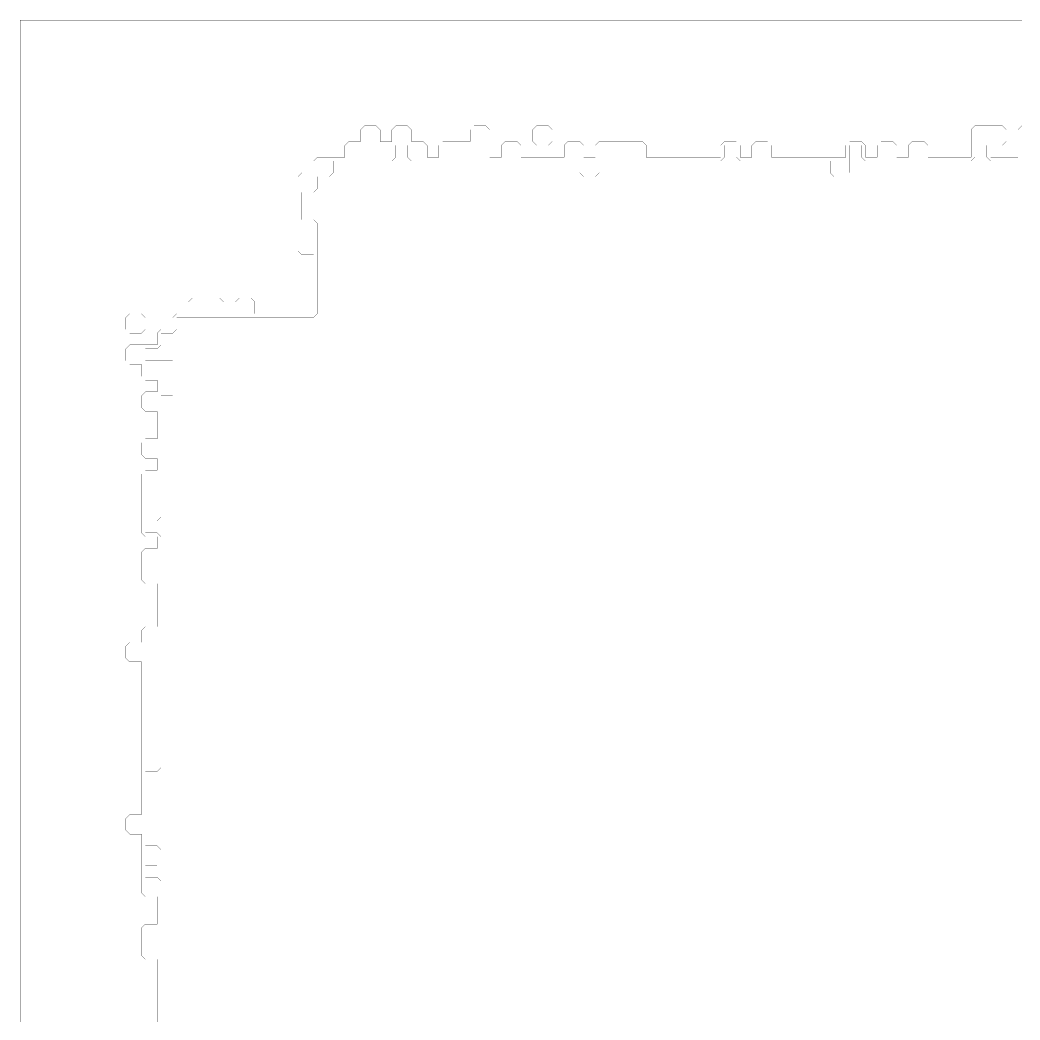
# Model space of a CAD drawing. Header units: metres. Extents: x 0 to 4990, y -4990 to 0.
# Drawn here: x 0 to 2495, y -2495 to 0 of the extents above; entities that cross this region are included whole.
import ezdxf

# ---------------------------------------------------------------- set-up
doc = ezdxf.new("R2010")
doc.units = ezdxf.units.M
doc.layers.add('conductor', color=1, linetype='Continuous')
doc.layers.add('substrate', color=5, linetype='Continuous')

msp = doc.modelspace()

# ---------------------------------------------------------------- linework, layer by layer
at = {"layer": 'conductor', "const_width": 0.5}
msp.add_lwpolyline([(2500, -351.5625), (2490.234375, -351.5625), (2480.46875, -351.5625), (2470.703125, -351.5625), (2460.9375, -351.5625), (2451.171875, -351.5625), (2441.40625, -351.5625), (2431.640625, -351.5625), (2421.875, -351.5625), (2412.109375, -341.796875), (2412.109375, -332.03125), (2412.109375, -322.265625), (2412.109375, -312.5), (2402.34375, -312.5), (2392.578125, -312.5), (2382.8125, -312.5), (2382.8125, -322.265625), (2382.8125, -332.03125), (2382.8125, -341.796875), (2373.046875, -351.5625), (2363.28125, -351.5625), (2353.515625, -351.5625), (2343.75, -351.5625), (2333.984375, -351.5625), (2324.21875, -351.5625), (2314.453125, -351.5625), (2304.6875, -351.5625), (2294.921875, -351.5625), (2285.15625, -351.5625), (2275.390625, -351.5625), (2265.625, -351.5625), (2255.859375, -351.5625), (2246.09375, -351.5625), (2236.328125, -351.5625), (2226.5625, -351.5625), (2216.796875, -351.5625), (2207.03125, -351.5625), (2197.265625, -351.5625), (2187.5, -351.5625), (2177.734375, -351.5625), (2167.96875, -351.5625), (2158.203125, -351.5625), (2148.4375, -351.5625), (2138.671875, -351.5625), (2128.90625, -351.5625), (2119.140625, -351.5625), (2109.375, -351.5625), (2099.609375, -341.796875), (2099.609375, -332.03125), (2099.609375, -322.265625), (2099.609375, -312.5), (2089.84375, -312.5), (2080.078125, -312.5), (2070.3125, -312.5), (2070.3125, -322.265625), (2070.3125, -332.03125), (2070.3125, -341.796875), (2070.3125, -351.5625), (2070.3125, -361.328125), (2070.3125, -371.09375), (2070.3125, -380.859375), (2060.546875, -390.625), (2050.78125, -390.625), (2041.015625, -390.625), (2031.25, -390.625), (2021.484375, -380.859375), (2021.484375, -371.09375), (2021.484375, -361.328125), (2021.484375, -351.5625), (2011.71875, -351.5625), (2001.953125, -351.5625), (1992.1875, -351.5625), (1982.421875, -351.5625), (1972.65625, -351.5625), (1962.890625, -351.5625), (1953.125, -351.5625), (1943.359375, -351.5625), (1933.59375, -351.5625), (1923.828125, -351.5625), (1914.0625, -351.5625), (1904.296875, -351.5625), (1894.53125, -351.5625), (1884.765625, -351.5625), (1875, -351.5625), (1865.234375, -351.5625), (1855.46875, -351.5625), (1845.703125, -351.5625), (1835.9375, -351.5625), (1826.171875, -351.5625), (1816.40625, -351.5625), (1806.640625, -351.5625), (1796.875, -351.5625), (1787.109375, -341.796875), (1787.109375, -332.03125), (1787.109375, -322.265625), (1787.109375, -312.5), (1777.34375, -312.5), (1767.578125, -312.5), (1757.8125, -312.5), (1757.8125, -322.265625), (1757.8125, -332.03125), (1757.8125, -341.796875), (1748.046875, -351.5625), (1738.28125, -351.5625), (1728.515625, -351.5625), (1718.75, -351.5625), (1708.984375, -351.5625), (1699.21875, -351.5625), (1689.453125, -351.5625), (1679.6875, -351.5625), (1669.921875, -351.5625), (1660.15625, -351.5625), (1650.390625, -351.5625), (1640.625, -351.5625), (1630.859375, -351.5625), (1621.09375, -351.5625), (1611.328125, -351.5625), (1601.5625, -351.5625), (1591.796875, -351.5625), (1582.03125, -351.5625), (1572.265625, -351.5625), (1562.5, -351.5625), (1552.734375, -351.5625), (1542.96875, -351.5625), (1533.203125, -351.5625), (1523.4375, -351.5625), (1513.671875, -351.5625), (1503.90625, -351.5625), (1494.140625, -351.5625), (1484.375, -351.5625), (1474.609375, -351.5625), (1464.84375, -351.5625), (1455.078125, -351.5625), (1445.3125, -351.5625), (1445.3125, -361.328125), (1445.3125, -371.09375), (1445.3125, -380.859375), (1435.546875, -390.625), (1425.78125, -390.625), (1416.015625, -390.625), (1406.25, -390.625), (1396.484375, -380.859375), (1396.484375, -371.09375), (1396.484375, -361.328125), (1396.484375, -351.5625), (1386.71875, -351.5625), (1376.953125, -351.5625), (1367.1875, -351.5625), (1357.421875, -351.5625), (1347.65625, -351.5625), (1337.890625, -351.5625), (1328.125, -351.5625), (1318.359375, -351.5625), (1308.59375, -351.5625), (1298.828125, -351.5625), (1289.0625, -351.5625), (1279.296875, -351.5625), (1269.53125, -351.5625), (1259.765625, -351.5625), (1250, -351.5625), (1240.234375, -351.5625), (1230.46875, -351.5625), (1220.703125, -351.5625), (1210.9375, -351.5625), (1201.171875, -351.5625), (1191.40625, -351.5625), (1181.640625, -351.5625), (1171.875, -351.5625), (1162.109375, -351.5625), (1152.34375, -351.5625), (1142.578125, -351.5625), (1132.8125, -351.5625), (1123.046875, -351.5625), (1113.28125, -351.5625), (1103.515625, -351.5625), (1093.75, -351.5625), (1083.984375, -351.5625), (1074.21875, -351.5625), (1064.453125, -351.5625), (1054.6875, -351.5625), (1044.921875, -351.5625), (1035.15625, -351.5625), (1025.390625, -351.5625), (1015.625, -351.5625), (1005.859375, -351.5625), (996.09375, -351.5625), (986.328125, -351.5625), (976.5625, -351.5625), (966.796875, -341.796875), (966.796875, -332.03125), (966.796875, -322.265625), (966.796875, -312.5), (957.03125, -312.5), (947.265625, -312.5), (937.5, -312.5), (937.5, -322.265625), (937.5, -332.03125), (937.5, -341.796875), (927.734375, -351.5625), (917.96875, -351.5625), (908.203125, -351.5625), (898.4375, -351.5625), (888.671875, -351.5625), (878.90625, -351.5625), (869.140625, -351.5625), (859.375, -351.5625), (849.609375, -351.5625), (839.84375, -351.5625), (830.078125, -351.5625), (820.3125, -351.5625), (810.546875, -351.5625), (800.78125, -351.5625), (791.015625, -351.5625), (781.25, -351.5625), (781.25, -361.328125), (781.25, -371.09375), (781.25, -380.859375), (771.484375, -390.625), (761.71875, -390.625), (751.953125, -390.625), (742.1875, -390.625), (742.1875, -400.390625), (742.1875, -410.15625), (742.1875, -419.921875), (732.421875, -429.6875), (722.65625, -429.6875), (712.890625, -429.6875), (703.125, -429.6875), (703.125, -439.453125), (703.125, -449.21875), (703.125, -458.984375), (703.125, -468.75), (703.125, -478.515625), (703.125, -488.28125), (703.125, -498.046875), (712.890625, -498.046875), (722.65625, -498.046875), (732.421875, -498.046875), (742.1875, -507.8125), (742.1875, -517.578125), (742.1875, -527.34375), (742.1875, -537.109375), (742.1875, -546.875), (742.1875, -556.640625), (742.1875, -566.40625), (742.1875, -576.171875), (742.1875, -585.9375), (742.1875, -595.703125), (742.1875, -605.46875), (742.1875, -615.234375), (742.1875, -625), (742.1875, -634.765625), (742.1875, -644.53125), (742.1875, -654.296875), (742.1875, -664.0625), (742.1875, -673.828125), (742.1875, -683.59375), (742.1875, -693.359375), (742.1875, -703.125), (742.1875, -712.890625), (742.1875, -722.65625), (742.1875, -732.421875), (732.421875, -742.1875), (722.65625, -742.1875), (712.890625, -742.1875), (703.125, -742.1875), (693.359375, -742.1875), (683.59375, -742.1875), (673.828125, -742.1875), (664.0625, -742.1875), (654.296875, -742.1875), (644.53125, -742.1875), (634.765625, -742.1875), (625, -742.1875), (615.234375, -742.1875), (605.46875, -742.1875), (595.703125, -742.1875), (585.9375, -742.1875), (576.171875, -742.1875), (566.40625, -742.1875), (556.640625, -742.1875), (546.875, -742.1875), (537.109375, -742.1875), (527.34375, -742.1875), (517.578125, -742.1875), (507.8125, -742.1875), (498.046875, -742.1875), (488.28125, -742.1875), (478.515625, -742.1875), (468.75, -742.1875), (458.984375, -742.1875), (449.21875, -742.1875), (439.453125, -742.1875), (429.6875, -742.1875), (419.921875, -742.1875), (410.15625, -742.1875), (400.390625, -742.1875), (390.625, -742.1875), (390.625, -751.953125), (390.625, -761.71875), (390.625, -771.484375), (380.859375, -781.25), (371.09375, -781.25), (361.328125, -781.25), (351.5625, -781.25), (351.5625, -791.015625), (351.5625, -800.78125), (351.5625, -810.546875), (341.796875, -820.3125), (332.03125, -820.3125), (322.265625, -820.3125), (312.5, -820.3125), (312.5, -830.078125), (312.5, -839.84375), (312.5, -849.609375), (322.265625, -849.609375), (332.03125, -849.609375), (341.796875, -849.609375), (351.5625, -849.609375), (361.328125, -849.609375), (371.09375, -849.609375), (380.859375, -849.609375), (390.625, -859.375), (390.625, -869.140625), (390.625, -878.90625), (390.625, -888.671875), (390.625, -898.4375), (390.625, -908.203125), (390.625, -917.96875), (390.625, -927.734375), (380.859375, -937.5), (371.09375, -937.5), (361.328125, -937.5), (351.5625, -937.5), (351.5625, -947.265625), (351.5625, -957.03125), (351.5625, -966.796875), (351.5625, -976.5625), (351.5625, -986.328125), (351.5625, -996.09375), (351.5625, -1005.859375), (351.5625, -1015.625), (351.5625, -1025.390625), (351.5625, -1035.15625), (351.5625, -1044.921875), (351.5625, -1054.6875), (351.5625, -1064.453125), (351.5625, -1074.21875), (351.5625, -1083.984375), (351.5625, -1093.75), (351.5625, -1103.515625), (351.5625, -1113.28125), (351.5625, -1123.046875), (351.5625, -1132.8125), (351.5625, -1142.578125), (351.5625, -1152.34375), (351.5625, -1162.109375), (351.5625, -1171.875), (351.5625, -1181.640625), (351.5625, -1191.40625), (351.5625, -1201.171875), (351.5625, -1210.9375), (351.5625, -1220.703125), (351.5625, -1230.46875), (351.5625, -1240.234375), (341.796875, -1250), (332.03125, -1250), (322.265625, -1250), (312.5, -1250), (312.5, -1259.765625), (312.5, -1269.53125), (312.5, -1279.296875), (322.265625, -1279.296875), (332.03125, -1279.296875), (341.796875, -1279.296875), (351.5625, -1289.0625), (351.5625, -1298.828125), (351.5625, -1308.59375), (351.5625, -1318.359375), (351.5625, -1328.125), (351.5625, -1337.890625), (351.5625, -1347.65625), (351.5625, -1357.421875), (351.5625, -1367.1875), (351.5625, -1376.953125), (351.5625, -1386.71875), (351.5625, -1396.484375), (351.5625, -1406.25), (351.5625, -1416.015625), (351.5625, -1425.78125), (351.5625, -1435.546875), (351.5625, -1445.3125), (351.5625, -1455.078125), (351.5625, -1464.84375), (351.5625, -1474.609375), (351.5625, -1484.375), (351.5625, -1494.140625), (351.5625, -1503.90625), (351.5625, -1513.671875), (351.5625, -1523.4375), (351.5625, -1533.203125), (351.5625, -1542.96875), (351.5625, -1552.734375), (351.5625, -1562.5), (351.5625, -1572.265625), (351.5625, -1582.03125), (351.5625, -1591.796875), (351.5625, -1601.5625), (351.5625, -1611.328125), (351.5625, -1621.09375), (351.5625, -1630.859375), (351.5625, -1640.625), (351.5625, -1650.390625), (351.5625, -1660.15625), (351.5625, -1669.921875), (351.5625, -1679.6875), (351.5625, -1689.453125), (351.5625, -1699.21875), (351.5625, -1708.984375), (351.5625, -1718.75), (351.5625, -1728.515625), (351.5625, -1738.28125), (351.5625, -1748.046875), (351.5625, -1757.8125), (351.5625, -1767.578125), (351.5625, -1777.34375), (351.5625, -1787.109375), (351.5625, -1796.875), (351.5625, -1806.640625), (351.5625, -1816.40625), (351.5625, -1826.171875), (351.5625, -1835.9375), (351.5625, -1845.703125), (351.5625, -1855.46875), (351.5625, -1865.234375), (341.796875, -1875), (332.03125, -1875), (322.265625, -1875), (312.5, -1875), (312.5, -1884.765625), (312.5, -1894.53125), (312.5, -1904.296875), (312.5, -1914.0625), (312.5, -1923.828125), (312.5, -1933.59375), (312.5, -1943.359375), (312.5, -1953.125), (312.5, -1962.890625), (312.5, -1972.65625), (312.5, -1982.421875), (312.5, -1992.1875), (312.5, -2001.953125), (312.5, -2011.71875), (312.5, -2021.484375), (312.5, -2031.25), (312.5, -2041.015625), (312.5, -2050.78125), (312.5, -2060.546875), (322.265625, -2060.546875), (332.03125, -2060.546875), (341.796875, -2060.546875), (351.5625, -2070.3125), (351.5625, -2080.078125), (351.5625, -2089.84375), (351.5625, -2099.609375), (341.796875, -2109.375), (332.03125, -2109.375), (322.265625, -2109.375), (312.5, -2109.375), (312.5, -2119.140625), (312.5, -2128.90625), (312.5, -2138.671875), (322.265625, -2138.671875), (332.03125, -2138.671875), (341.796875, -2138.671875), (351.5625, -2148.4375), (351.5625, -2158.203125), (351.5625, -2167.96875), (351.5625, -2177.734375), (351.5625, -2187.5), (351.5625, -2197.265625), (351.5625, -2207.03125), (351.5625, -2216.796875), (351.5625, -2226.5625), (351.5625, -2236.328125), (351.5625, -2246.09375), (351.5625, -2255.859375), (351.5625, -2265.625), (351.5625, -2275.390625), (351.5625, -2285.15625), (351.5625, -2294.921875), (351.5625, -2304.6875), (351.5625, -2314.453125), (351.5625, -2324.21875), (351.5625, -2333.984375), (351.5625, -2343.75), (351.5625, -2353.515625), (351.5625, -2363.28125), (351.5625, -2373.046875), (351.5625, -2382.8125), (351.5625, -2392.578125), (351.5625, -2402.34375), (351.5625, -2412.109375), (351.5625, -2421.875), (351.5625, -2431.640625), (351.5625, -2441.40625), (351.5625, -2451.171875), (351.5625, -2460.9375), (351.5625, -2470.703125), (351.5625, -2480.46875), (351.5625, -2490.234375), (351.5625, -2500)], dxfattribs=at)
at = {"layer": 'substrate', "const_width": 0.5}
for points in [[(2500, 0), (2490.234375, 0), (2480.46875, 0), (2470.703125, 0), (2460.9375, 0), (2451.171875, 0), (2441.40625, 0), (2431.640625, 0), (2421.875, 0), (2412.109375, 0), (2402.34375, 0), (2392.578125, 0), (2382.8125, 0), (2373.046875, 0), (2363.28125, 0), (2353.515625, 0), (2343.75, 0), (2333.984375, 0), (2324.21875, 0), (2314.453125, 0), (2304.6875, 0), (2294.921875, 0), (2285.15625, 0), (2275.390625, 0), (2265.625, 0), (2255.859375, 0), (2246.09375, 0), (2236.328125, 0), (2226.5625, 0), (2216.796875, 0), (2207.03125, 0), (2197.265625, 0), (2187.5, 0), (2177.734375, 0), (2167.96875, 0), (2158.203125, 0), (2148.4375, 0), (2138.671875, 0), (2128.90625, 0), (2119.140625, 0), (2109.375, 0), (2099.609375, 0), (2089.84375, 0), (2080.078125, 0), (2070.3125, 0), (2060.546875, 0), (2050.78125, 0), (2041.015625, 0), (2031.25, 0), (2021.484375, 0), (2011.71875, 0), (2001.953125, 0), (1992.1875, 0), (1982.421875, 0), (1972.65625, 0), (1962.890625, 0), (1953.125, 0), (1943.359375, 0), (1933.59375, 0), (1923.828125, 0), (1914.0625, 0), (1904.296875, 0), (1894.53125, 0), (1884.765625, 0), (1875, 0), (1865.234375, 0), (1855.46875, 0), (1845.703125, 0), (1835.9375, 0), (1826.171875, 0), (1816.40625, 0), (1806.640625, 0), (1796.875, 0), (1787.109375, 0), (1777.34375, 0), (1767.578125, 0), (1757.8125, 0), (1748.046875, 0), (1738.28125, 0), (1728.515625, 0), (1718.75, 0), (1708.984375, 0), (1699.21875, 0), (1689.453125, 0), (1679.6875, 0), (1669.921875, 0), (1660.15625, 0), (1650.390625, 0), (1640.625, 0), (1630.859375, 0), (1621.09375, 0), (1611.328125, 0), (1601.5625, 0), (1591.796875, 0), (1582.03125, 0), (1572.265625, 0), (1562.5, 0), (1552.734375, 0), (1542.96875, 0), (1533.203125, 0), (1523.4375, 0), (1513.671875, 0), (1503.90625, 0), (1494.140625, 0), (1484.375, 0), (1474.609375, 0), (1464.84375, 0), (1455.078125, 0), (1445.3125, 0), (1435.546875, 0), (1425.78125, 0), (1416.015625, 0), (1406.25, 0), (1396.484375, 0), (1386.71875, 0), (1376.953125, 0), (1367.1875, 0), (1357.421875, 0), (1347.65625, 0), (1337.890625, 0), (1328.125, 0), (1318.359375, 0), (1308.59375, 0), (1298.828125, 0), (1289.0625, 0), (1279.296875, 0), (1269.53125, 0), (1259.765625, 0), (1250, 0), (1240.234375, 0), (1230.46875, 0), (1220.703125, 0), (1210.9375, 0), (1201.171875, 0), (1191.40625, 0), (1181.640625, 0), (1171.875, 0), (1162.109375, 0), (1152.34375, 0), (1142.578125, 0), (1132.8125, 0), (1123.046875, 0), (1113.28125, 0), (1103.515625, 0), (1093.75, 0), (1083.984375, 0), (1074.21875, 0), (1064.453125, 0), (1054.6875, 0), (1044.921875, 0), (1035.15625, 0), (1025.390625, 0), (1015.625, 0), (1005.859375, 0), (996.09375, 0), (986.328125, 0), (976.5625, 0), (966.796875, 0), (957.03125, 0), (947.265625, 0), (937.5, 0), (927.734375, 0), (917.96875, 0), (908.203125, 0), (898.4375, 0), (888.671875, 0), (878.90625, 0), (869.140625, 0), (859.375, 0), (849.609375, 0), (839.84375, 0), (830.078125, 0), (820.3125, 0), (810.546875, 0), (800.78125, 0), (791.015625, 0), (781.25, 0), (771.484375, 0), (761.71875, 0), (751.953125, 0), (742.1875, 0), (732.421875, 0), (722.65625, 0), (712.890625, 0), (703.125, 0), (693.359375, 0), (683.59375, 0), (673.828125, 0), (664.0625, 0), (654.296875, 0), (644.53125, 0), (634.765625, 0), (625, 0), (615.234375, 0), (605.46875, 0), (595.703125, 0), (585.9375, 0), (576.171875, 0), (566.40625, 0), (556.640625, 0), (546.875, 0), (537.109375, 0), (527.34375, 0), (517.578125, 0), (507.8125, 0), (498.046875, 0), (488.28125, 0), (478.515625, 0), (468.75, 0), (458.984375, 0), (449.21875, 0), (439.453125, 0), (429.6875, 0), (419.921875, 0), (410.15625, 0), (400.390625, 0), (390.625, 0), (380.859375, 0), (371.09375, 0), (361.328125, 0), (351.5625, 0), (341.796875, 0), (332.03125, 0), (322.265625, 0), (312.5, 0), (302.734375, 0), (292.96875, 0), (283.203125, 0), (273.4375, 0), (263.671875, 0), (253.90625, 0), (244.140625, 0), (234.375, 0), (224.609375, 0), (214.84375, 0), (205.078125, 0), (195.3125, 0), (185.546875, 0), (175.78125, 0), (166.015625, 0), (156.25, 0), (146.484375, 0), (136.71875, 0), (126.953125, 0), (117.1875, 0), (107.421875, 0), (97.65625, 0), (87.890625, 0), (78.125, 0), (68.359375, 0), (58.59375, 0), (48.828125, 0), (39.0625, 0), (29.296875, 0), (19.53125, 0), (9.765625, 0), (0, 0), (0, -9.765625), (0, -19.53125), (0, -29.296875), (0, -39.0625), (0, -48.828125), (0, -58.59375), (0, -68.359375), (0, -78.125), (0, -87.890625), (0, -97.65625), (0, -107.421875), (0, -117.1875), (0, -126.953125), (0, -136.71875), (0, -146.484375), (0, -156.25), (0, -166.015625), (0, -175.78125), (0, -185.546875), (0, -195.3125), (0, -205.078125), (0, -214.84375), (0, -224.609375), (0, -234.375), (0, -244.140625), (0, -253.90625), (0, -263.671875), (0, -273.4375), (0, -283.203125), (0, -292.96875), (0, -302.734375), (0, -312.5), (0, -322.265625), (0, -332.03125), (0, -341.796875), (0, -351.5625), (0, -361.328125), (0, -371.09375), (0, -380.859375), (0, -390.625), (0, -400.390625), (0, -410.15625), (0, -419.921875), (0, -429.6875), (0, -439.453125), (0, -449.21875), (0, -458.984375), (0, -468.75), (0, -478.515625), (0, -488.28125), (0, -498.046875), (0, -507.8125), (0, -517.578125), (0, -527.34375), (0, -537.109375), (0, -546.875), (0, -556.640625), (0, -566.40625), (0, -576.171875), (0, -585.9375), (0, -595.703125), (0, -605.46875), (0, -615.234375), (0, -625), (0, -634.765625), (0, -644.53125), (0, -654.296875), (0, -664.0625), (0, -673.828125), (0, -683.59375), (0, -693.359375), (0, -703.125), (0, -712.890625), (0, -722.65625), (0, -732.421875), (0, -742.1875), (0, -751.953125), (0, -761.71875), (0, -771.484375), (0, -781.25), (0, -791.015625), (0, -800.78125), (0, -810.546875), (0, -820.3125), (0, -830.078125), (0, -839.84375), (0, -849.609375), (0, -859.375), (0, -869.140625), (0, -878.90625), (0, -888.671875), (0, -898.4375), (0, -908.203125), (0, -917.96875), (0, -927.734375), (0, -937.5), (0, -947.265625), (0, -957.03125), (0, -966.796875), (0, -976.5625), (0, -986.328125), (0, -996.09375), (0, -1005.859375), (0, -1015.625), (0, -1025.390625), (0, -1035.15625), (0, -1044.921875), (0, -1054.6875), (0, -1064.453125), (0, -1074.21875), (0, -1083.984375), (0, -1093.75), (0, -1103.515625), (0, -1113.28125), (0, -1123.046875), (0, -1132.8125), (0, -1142.578125), (0, -1152.34375), (0, -1162.109375), (0, -1171.875), (0, -1181.640625), (0, -1191.40625), (0, -1201.171875), (0, -1210.9375), (0, -1220.703125), (0, -1230.46875), (0, -1240.234375), (0, -1250), (0, -1259.765625), (0, -1269.53125), (0, -1279.296875), (0, -1289.0625), (0, -1298.828125), (0, -1308.59375), (0, -1318.359375), (0, -1328.125), (0, -1337.890625), (0, -1347.65625), (0, -1357.421875), (0, -1367.1875), (0, -1376.953125), (0, -1386.71875), (0, -1396.484375), (0, -1406.25), (0, -1416.015625), (0, -1425.78125), (0, -1435.546875), (0, -1445.3125), (0, -1455.078125), (0, -1464.84375), (0, -1474.609375), (0, -1484.375), (0, -1494.140625), (0, -1503.90625), (0, -1513.671875), (0, -1523.4375), (0, -1533.203125), (0, -1542.96875), (0, -1552.734375), (0, -1562.5), (0, -1572.265625), (0, -1582.03125), (0, -1591.796875), (0, -1601.5625), (0, -1611.328125), (0, -1621.09375), (0, -1630.859375), (0, -1640.625), (0, -1650.390625), (0, -1660.15625), (0, -1669.921875), (0, -1679.6875), (0, -1689.453125), (0, -1699.21875), (0, -1708.984375), (0, -1718.75), (0, -1728.515625), (0, -1738.28125), (0, -1748.046875), (0, -1757.8125), (0, -1767.578125), (0, -1777.34375), (0, -1787.109375), (0, -1796.875), (0, -1806.640625), (0, -1816.40625), (0, -1826.171875), (0, -1835.9375), (0, -1845.703125), (0, -1855.46875), (0, -1865.234375), (0, -1875), (0, -1884.765625), (0, -1894.53125), (0, -1904.296875), (0, -1914.0625), (0, -1923.828125), (0, -1933.59375), (0, -1943.359375), (0, -1953.125), (0, -1962.890625), (0, -1972.65625), (0, -1982.421875), (0, -1992.1875), (0, -2001.953125), (0, -2011.71875), (0, -2021.484375), (0, -2031.25), (0, -2041.015625), (0, -2050.78125), (0, -2060.546875), (0, -2070.3125), (0, -2080.078125), (0, -2089.84375), (0, -2099.609375), (0, -2109.375), (0, -2119.140625), (0, -2128.90625), (0, -2138.671875), (0, -2148.4375), (0, -2158.203125), (0, -2167.96875), (0, -2177.734375), (0, -2187.5), (0, -2197.265625), (0, -2207.03125), (0, -2216.796875), (0, -2226.5625), (0, -2236.328125), (0, -2246.09375), (0, -2255.859375), (0, -2265.625), (0, -2275.390625), (0, -2285.15625), (0, -2294.921875), (0, -2304.6875), (0, -2314.453125), (0, -2324.21875), (0, -2333.984375), (0, -2343.75), (0, -2353.515625), (0, -2363.28125), (0, -2373.046875), (0, -2382.8125), (0, -2392.578125), (0, -2402.34375), (0, -2412.109375), (0, -2421.875), (0, -2431.640625), (0, -2441.40625), (0, -2451.171875), (0, -2460.9375), (0, -2470.703125), (0, -2480.46875), (0, -2490.234375), (0, -2500)], [(341.796875, -2500), (341.796875, -2490.234375), (341.796875, -2480.46875), (341.796875, -2470.703125), (341.796875, -2460.9375), (341.796875, -2451.171875), (341.796875, -2441.40625), (341.796875, -2431.640625), (341.796875, -2421.875), (341.796875, -2412.109375), (341.796875, -2402.34375), (341.796875, -2392.578125), (341.796875, -2382.8125), (341.796875, -2373.046875), (341.796875, -2363.28125), (341.796875, -2353.515625), (341.796875, -2343.75), (332.03125, -2343.75), (322.265625, -2343.75), (312.5, -2343.75), (302.734375, -2333.984375), (302.734375, -2324.21875), (302.734375, -2314.453125), (302.734375, -2304.6875), (302.734375, -2294.921875), (302.734375, -2285.15625), (302.734375, -2275.390625), (302.734375, -2265.625), (312.5, -2255.859375), (322.265625, -2255.859375), (332.03125, -2255.859375), (341.796875, -2255.859375), (341.796875, -2246.09375), (341.796875, -2236.328125), (341.796875, -2226.5625), (341.796875, -2216.796875), (341.796875, -2207.03125), (341.796875, -2197.265625), (341.796875, -2187.5), (332.03125, -2187.5), (322.265625, -2187.5), (312.5, -2187.5), (302.734375, -2177.734375), (302.734375, -2167.96875), (302.734375, -2158.203125), (302.734375, -2148.4375), (302.734375, -2138.671875), (302.734375, -2128.90625), (302.734375, -2119.140625), (302.734375, -2109.375), (302.734375, -2099.609375), (302.734375, -2089.84375), (302.734375, -2080.078125), (302.734375, -2070.3125), (302.734375, -2060.546875), (302.734375, -2050.78125), (302.734375, -2041.015625), (302.734375, -2031.25), (292.96875, -2031.25), (283.203125, -2031.25), (273.4375, -2031.25), (263.671875, -2021.484375), (263.671875, -2011.71875), (263.671875, -2001.953125), (263.671875, -1992.1875), (273.4375, -1982.421875), (283.203125, -1982.421875), (292.96875, -1982.421875), (302.734375, -1982.421875), (302.734375, -1972.65625), (302.734375, -1962.890625), (302.734375, -1953.125), (302.734375, -1943.359375), (302.734375, -1933.59375), (302.734375, -1923.828125), (302.734375, -1914.0625), (302.734375, -1904.296875), (302.734375, -1894.53125), (302.734375, -1884.765625), (302.734375, -1875), (302.734375, -1865.234375), (302.734375, -1855.46875), (302.734375, -1845.703125), (302.734375, -1835.9375), (302.734375, -1826.171875), (302.734375, -1816.40625), (302.734375, -1806.640625), (302.734375, -1796.875), (302.734375, -1787.109375), (302.734375, -1777.34375), (302.734375, -1767.578125), (302.734375, -1757.8125), (302.734375, -1748.046875), (302.734375, -1738.28125), (302.734375, -1728.515625), (302.734375, -1718.75), (302.734375, -1708.984375), (302.734375, -1699.21875), (302.734375, -1689.453125), (302.734375, -1679.6875), (302.734375, -1669.921875), (302.734375, -1660.15625), (302.734375, -1650.390625), (302.734375, -1640.625), (302.734375, -1630.859375), (302.734375, -1621.09375), (302.734375, -1611.328125), (302.734375, -1601.5625), (292.96875, -1601.5625), (283.203125, -1601.5625), (273.4375, -1601.5625), (263.671875, -1591.796875), (263.671875, -1582.03125), (263.671875, -1572.265625), (263.671875, -1562.5), (273.4375, -1552.734375), (283.203125, -1552.734375), (292.96875, -1552.734375), (302.734375, -1552.734375), (302.734375, -1542.96875), (302.734375, -1533.203125), (302.734375, -1523.4375), (312.5, -1513.671875), (322.265625, -1513.671875), (332.03125, -1513.671875), (341.796875, -1513.671875), (341.796875, -1503.90625), (341.796875, -1494.140625), (341.796875, -1484.375), (341.796875, -1474.609375), (341.796875, -1464.84375), (341.796875, -1455.078125), (341.796875, -1445.3125), (341.796875, -1435.546875), (341.796875, -1425.78125), (341.796875, -1416.015625), (341.796875, -1406.25), (332.03125, -1406.25), (322.265625, -1406.25), (312.5, -1406.25), (302.734375, -1396.484375), (302.734375, -1386.71875), (302.734375, -1376.953125), (302.734375, -1367.1875), (302.734375, -1357.421875), (302.734375, -1347.65625), (302.734375, -1337.890625), (302.734375, -1328.125), (312.5, -1318.359375), (322.265625, -1318.359375), (332.03125, -1318.359375), (341.796875, -1318.359375), (341.796875, -1308.59375), (341.796875, -1298.828125), (341.796875, -1289.0625), (332.03125, -1289.0625), (322.265625, -1289.0625), (312.5, -1289.0625), (302.734375, -1279.296875), (302.734375, -1269.53125), (302.734375, -1259.765625), (302.734375, -1250), (302.734375, -1240.234375), (302.734375, -1230.46875), (302.734375, -1220.703125), (302.734375, -1210.9375), (302.734375, -1201.171875), (302.734375, -1191.40625), (302.734375, -1181.640625), (302.734375, -1171.875), (302.734375, -1162.109375), (302.734375, -1152.34375), (302.734375, -1142.578125), (302.734375, -1132.8125), (312.5, -1123.046875), (322.265625, -1123.046875), (332.03125, -1123.046875), (341.796875, -1123.046875), (341.796875, -1113.28125), (341.796875, -1103.515625), (341.796875, -1093.75), (332.03125, -1093.75), (322.265625, -1093.75), (312.5, -1093.75), (302.734375, -1083.984375), (302.734375, -1074.21875), (302.734375, -1064.453125), (302.734375, -1054.6875), (312.5, -1044.921875), (322.265625, -1044.921875), (332.03125, -1044.921875), (341.796875, -1044.921875), (341.796875, -1035.15625), (341.796875, -1025.390625), (341.796875, -1015.625), (341.796875, -1005.859375), (341.796875, -996.09375), (341.796875, -986.328125), (341.796875, -976.5625), (332.03125, -976.5625), (322.265625, -976.5625), (312.5, -976.5625), (302.734375, -966.796875), (302.734375, -957.03125), (302.734375, -947.265625), (302.734375, -937.5), (312.5, -927.734375), (322.265625, -927.734375), (332.03125, -927.734375), (341.796875, -927.734375), (341.796875, -917.96875), (341.796875, -908.203125), (341.796875, -898.4375), (332.03125, -898.4375), (322.265625, -898.4375), (312.5, -898.4375), (302.734375, -888.671875), (302.734375, -878.90625), (302.734375, -869.140625), (302.734375, -859.375), (292.96875, -859.375), (283.203125, -859.375), (273.4375, -859.375), (263.671875, -849.609375), (263.671875, -839.84375), (263.671875, -830.078125), (263.671875, -820.3125), (273.4375, -810.546875), (283.203125, -810.546875), (292.96875, -810.546875), (302.734375, -810.546875), (312.5, -810.546875), (322.265625, -810.546875), (332.03125, -810.546875), (341.796875, -810.546875), (341.796875, -800.78125), (341.796875, -791.015625), (341.796875, -781.25), (351.5625, -771.484375), (361.328125, -771.484375), (371.09375, -771.484375), (380.859375, -771.484375), (380.859375, -761.71875), (380.859375, -751.953125), (380.859375, -742.1875), (390.625, -732.421875), (400.390625, -732.421875), (410.15625, -732.421875), (419.921875, -732.421875), (419.921875, -722.65625), (419.921875, -712.890625), (419.921875, -703.125), (429.6875, -693.359375), (439.453125, -693.359375), (449.21875, -693.359375), (458.984375, -693.359375), (468.75, -693.359375), (478.515625, -693.359375), (488.28125, -693.359375), (498.046875, -693.359375), (507.8125, -703.125), (507.8125, -712.890625), (507.8125, -722.65625), (507.8125, -732.421875), (517.578125, -732.421875), (527.34375, -732.421875), (537.109375, -732.421875), (537.109375, -722.65625), (537.109375, -712.890625), (537.109375, -703.125), (546.875, -693.359375), (556.640625, -693.359375), (566.40625, -693.359375), (576.171875, -693.359375), (585.9375, -703.125), (585.9375, -712.890625), (585.9375, -722.65625), (585.9375, -732.421875), (595.703125, -732.421875), (605.46875, -732.421875), (615.234375, -732.421875), (625, -732.421875), (634.765625, -732.421875), (644.53125, -732.421875), (654.296875, -732.421875), (664.0625, -732.421875), (673.828125, -732.421875), (683.59375, -732.421875), (693.359375, -732.421875), (693.359375, -722.65625), (693.359375, -712.890625), (693.359375, -703.125), (703.125, -693.359375), (712.890625, -693.359375), (722.65625, -693.359375), (732.421875, -693.359375), (732.421875, -683.59375), (732.421875, -673.828125), (732.421875, -664.0625), (732.421875, -654.296875), (732.421875, -644.53125), (732.421875, -634.765625), (732.421875, -625), (732.421875, -615.234375), (732.421875, -605.46875), (732.421875, -595.703125), (732.421875, -585.9375), (722.65625, -585.9375), (712.890625, -585.9375), (703.125, -585.9375), (693.359375, -576.171875), (693.359375, -566.40625), (693.359375, -556.640625), (693.359375, -546.875), (693.359375, -537.109375), (693.359375, -527.34375), (693.359375, -517.578125), (693.359375, -507.8125), (693.359375, -498.046875), (693.359375, -488.28125), (693.359375, -478.515625), (693.359375, -468.75), (693.359375, -458.984375), (693.359375, -449.21875), (693.359375, -439.453125), (693.359375, -429.6875), (693.359375, -419.921875), (693.359375, -410.15625), (693.359375, -400.390625), (693.359375, -390.625), (703.125, -380.859375), (712.890625, -380.859375), (722.65625, -380.859375), (732.421875, -380.859375), (732.421875, -371.09375), (732.421875, -361.328125), (732.421875, -351.5625), (742.1875, -341.796875), (751.953125, -341.796875), (761.71875, -341.796875), (771.484375, -341.796875), (781.25, -341.796875), (791.015625, -341.796875), (800.78125, -341.796875), (810.546875, -341.796875), (810.546875, -332.03125), (810.546875, -322.265625), (810.546875, -312.5), (820.3125, -302.734375), (830.078125, -302.734375), (839.84375, -302.734375), (849.609375, -302.734375), (849.609375, -292.96875), (849.609375, -283.203125), (849.609375, -273.4375), (859.375, -263.671875), (869.140625, -263.671875), (878.90625, -263.671875), (888.671875, -263.671875), (898.4375, -273.4375), (898.4375, -283.203125), (898.4375, -292.96875), (898.4375, -302.734375), (908.203125, -302.734375), (917.96875, -302.734375), (927.734375, -302.734375), (927.734375, -292.96875), (927.734375, -283.203125), (927.734375, -273.4375), (937.5, -263.671875), (947.265625, -263.671875), (957.03125, -263.671875), (966.796875, -263.671875), (976.5625, -273.4375), (976.5625, -283.203125), (976.5625, -292.96875), (976.5625, -302.734375), (986.328125, -302.734375), (996.09375, -302.734375), (1005.859375, -302.734375), (1015.625, -312.5), (1015.625, -322.265625), (1015.625, -332.03125), (1015.625, -341.796875), (1025.390625, -341.796875), (1035.15625, -341.796875), (1044.921875, -341.796875), (1044.921875, -332.03125), (1044.921875, -322.265625), (1044.921875, -312.5), (1054.6875, -302.734375), (1064.453125, -302.734375), (1074.21875, -302.734375), (1083.984375, -302.734375), (1093.75, -302.734375), (1103.515625, -302.734375), (1113.28125, -302.734375), (1123.046875, -302.734375), (1123.046875, -292.96875), (1123.046875, -283.203125), (1123.046875, -273.4375), (1132.8125, -263.671875), (1142.578125, -263.671875), (1152.34375, -263.671875), (1162.109375, -263.671875), (1171.875, -273.4375), (1171.875, -283.203125), (1171.875, -292.96875), (1171.875, -302.734375), (1171.875, -312.5), (1171.875, -322.265625), (1171.875, -332.03125), (1171.875, -341.796875), (1181.640625, -341.796875), (1191.40625, -341.796875), (1201.171875, -341.796875), (1201.171875, -332.03125), (1201.171875, -322.265625), (1201.171875, -312.5), (1210.9375, -302.734375), (1220.703125, -302.734375), (1230.46875, -302.734375), (1240.234375, -302.734375), (1250, -312.5), (1250, -322.265625), (1250, -332.03125), (1250, -341.796875), (1259.765625, -341.796875), (1269.53125, -341.796875), (1279.296875, -341.796875), (1289.0625, -341.796875), (1298.828125, -341.796875), (1308.59375, -341.796875), (1318.359375, -341.796875), (1328.125, -341.796875), (1337.890625, -341.796875), (1347.65625, -341.796875), (1357.421875, -341.796875), (1357.421875, -332.03125), (1357.421875, -322.265625), (1357.421875, -312.5), (1367.1875, -302.734375), (1376.953125, -302.734375), (1386.71875, -302.734375), (1396.484375, -302.734375), (1406.25, -312.5), (1406.25, -322.265625), (1406.25, -332.03125), (1406.25, -341.796875), (1416.015625, -341.796875), (1425.78125, -341.796875), (1435.546875, -341.796875), (1435.546875, -332.03125), (1435.546875, -322.265625), (1435.546875, -312.5), (1445.3125, -302.734375), (1455.078125, -302.734375), (1464.84375, -302.734375), (1474.609375, -302.734375), (1484.375, -302.734375), (1494.140625, -302.734375), (1503.90625, -302.734375), (1513.671875, -302.734375), (1523.4375, -302.734375), (1533.203125, -302.734375), (1542.96875, -302.734375), (1552.734375, -302.734375), (1562.5, -312.5), (1562.5, -322.265625), (1562.5, -332.03125), (1562.5, -341.796875), (1572.265625, -341.796875), (1582.03125, -341.796875), (1591.796875, -341.796875), (1601.5625, -341.796875), (1611.328125, -341.796875), (1621.09375, -341.796875), (1630.859375, -341.796875), (1640.625, -341.796875), (1650.390625, -341.796875), (1660.15625, -341.796875), (1669.921875, -341.796875), (1679.6875, -341.796875), (1689.453125, -341.796875), (1699.21875, -341.796875), (1708.984375, -341.796875), (1718.75, -341.796875), (1728.515625, -341.796875), (1738.28125, -341.796875), (1748.046875, -341.796875), (1748.046875, -332.03125), (1748.046875, -322.265625), (1748.046875, -312.5), (1757.8125, -302.734375), (1767.578125, -302.734375), (1777.34375, -302.734375), (1787.109375, -302.734375), (1796.875, -312.5), (1796.875, -322.265625), (1796.875, -332.03125), (1796.875, -341.796875), (1806.640625, -341.796875), (1816.40625, -341.796875), (1826.171875, -341.796875), (1826.171875, -332.03125), (1826.171875, -322.265625), (1826.171875, -312.5), (1835.9375, -302.734375), (1845.703125, -302.734375), (1855.46875, -302.734375), (1865.234375, -302.734375), (1875, -312.5), (1875, -322.265625), (1875, -332.03125), (1875, -341.796875), (1884.765625, -341.796875), (1894.53125, -341.796875), (1904.296875, -341.796875), (1914.0625, -341.796875), (1923.828125, -341.796875), (1933.59375, -341.796875), (1943.359375, -341.796875), (1953.125, -341.796875), (1962.890625, -341.796875), (1972.65625, -341.796875), (1982.421875, -341.796875), (1992.1875, -341.796875), (2001.953125, -341.796875), (2011.71875, -341.796875), (2021.484375, -341.796875), (2031.25, -341.796875), (2041.015625, -341.796875), (2050.78125, -341.796875), (2060.546875, -341.796875), (2060.546875, -332.03125), (2060.546875, -322.265625), (2060.546875, -312.5), (2070.3125, -302.734375), (2080.078125, -302.734375), (2089.84375, -302.734375), (2099.609375, -302.734375), (2109.375, -312.5), (2109.375, -322.265625), (2109.375, -332.03125), (2109.375, -341.796875), (2119.140625, -341.796875), (2128.90625, -341.796875), (2138.671875, -341.796875), (2138.671875, -332.03125), (2138.671875, -322.265625), (2138.671875, -312.5), (2148.4375, -302.734375), (2158.203125, -302.734375), (2167.96875, -302.734375), (2177.734375, -302.734375), (2187.5, -312.5), (2187.5, -322.265625), (2187.5, -332.03125), (2187.5, -341.796875), (2197.265625, -341.796875), (2207.03125, -341.796875), (2216.796875, -341.796875), (2216.796875, -332.03125), (2216.796875, -322.265625), (2216.796875, -312.5), (2226.5625, -302.734375), (2236.328125, -302.734375), (2246.09375, -302.734375), (2255.859375, -302.734375), (2265.625, -312.5), (2265.625, -322.265625), (2265.625, -332.03125), (2265.625, -341.796875), (2275.390625, -341.796875), (2285.15625, -341.796875), (2294.921875, -341.796875), (2304.6875, -341.796875), (2314.453125, -341.796875), (2324.21875, -341.796875), (2333.984375, -341.796875), (2343.75, -341.796875), (2353.515625, -341.796875), (2363.28125, -341.796875), (2373.046875, -341.796875), (2373.046875, -332.03125), (2373.046875, -322.265625), (2373.046875, -312.5), (2373.046875, -302.734375), (2373.046875, -292.96875), (2373.046875, -283.203125), (2373.046875, -273.4375), (2382.8125, -263.671875), (2392.578125, -263.671875), (2402.34375, -263.671875), (2412.109375, -263.671875), (2421.875, -263.671875), (2431.640625, -263.671875), (2441.40625, -263.671875), (2451.171875, -263.671875), (2460.9375, -273.4375), (2460.9375, -283.203125), (2460.9375, -292.96875), (2460.9375, -302.734375), (2451.171875, -312.5), (2441.40625, -312.5), (2431.640625, -312.5), (2421.875, -312.5), (2421.875, -322.265625), (2421.875, -332.03125), (2421.875, -341.796875), (2431.640625, -341.796875), (2441.40625, -341.796875), (2451.171875, -341.796875), (2460.9375, -341.796875), (2470.703125, -341.796875), (2480.46875, -341.796875), (2490.234375, -341.796875), (2490.234375, -332.03125), (2490.234375, -322.265625), (2490.234375, -312.5), (2490.234375, -302.734375), (2490.234375, -292.96875), (2490.234375, -283.203125), (2490.234375, -273.4375), (2500, -263.671875)]]:
    msp.add_lwpolyline(points, dxfattribs=at)
for points in [[(1279.296875, -273.4375), (1289.0625, -263.671875), (1298.828125, -263.671875), (1308.59375, -263.671875), (1318.359375, -263.671875), (1328.125, -273.4375), (1328.125, -283.203125), (1328.125, -292.96875), (1328.125, -302.734375), (1318.359375, -312.5), (1308.59375, -312.5), (1298.828125, -312.5), (1289.0625, -312.5), (1279.296875, -302.734375), (1279.296875, -292.96875), (1279.296875, -283.203125)], [(263.671875, -742.1875), (273.4375, -732.421875), (283.203125, -732.421875), (292.96875, -732.421875), (302.734375, -732.421875), (312.5, -742.1875), (312.5, -751.953125), (312.5, -761.71875), (312.5, -771.484375), (302.734375, -781.25), (292.96875, -781.25), (283.203125, -781.25), (273.4375, -781.25), (263.671875, -771.484375), (263.671875, -761.71875), (263.671875, -751.953125)]]:
    msp.add_lwpolyline(points, close=True, dxfattribs=at)

doc.saveas('drawing.dxf')
